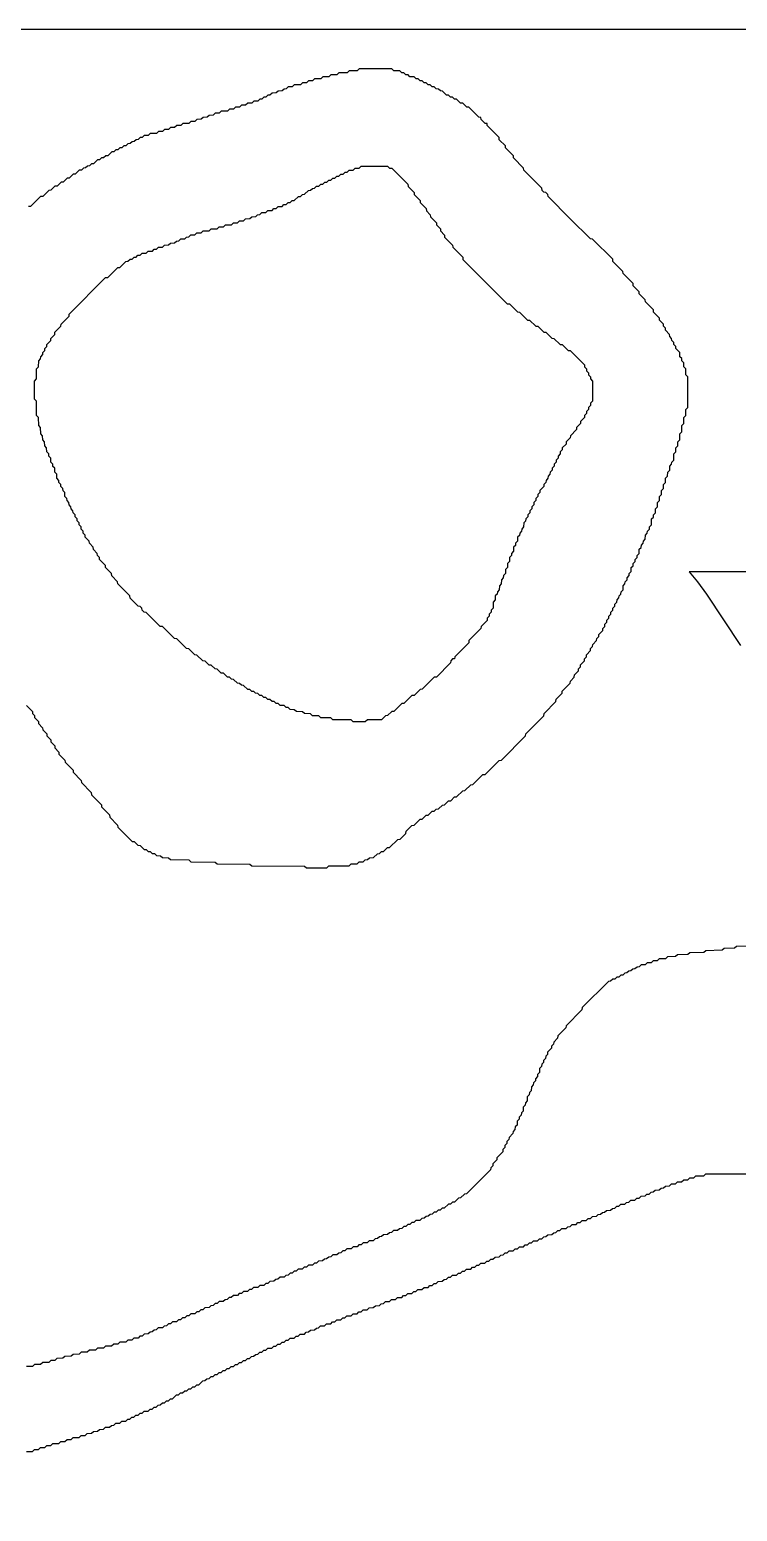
# Model space of a CAD drawing. Header units: millimetres. Extents: x 0 to 6416, y -3898 to 1268.
# Drawn here: x 3129.7 to 3304.1, y -445.4 to -80 of the extents above; entities that cross this region are included whole.
import ezdxf

# ---------------------------------------------------------------- set-up
doc = ezdxf.new("R2010")
doc.units = ezdxf.units.MM
for name, color, linetype in [('CUT_OUTER', 1, 'Continuous'), ('ENGRAVE_NEXT', 3, 'Continuous'), ('SHEET_EDGE', 7, 'Continuous')]:
    doc.layers.add(name, color=color, linetype=linetype)

msp = doc.modelspace()

# ---------------------------------------------------------------- linework, layer by layer
at = {"layer": 'CUT_OUTER'}
for points in [[(3128.9, -246.65), (3130.38, -248.15), (3130.4, -248.65), (3130.89, -249.15), (3130.9, -249.65), (3131.89, -250.65), (3131.9, -251.15), (3132.89, -252.15), (3132.93, -252.69), (3133.89, -253.65), (3133.9, -254.15), (3134.89, -255.15), (3134.91, -255.65), (3135.89, -256.65), (3135.91, -257.15), (3136.89, -258.15), (3136.91, -258.65), (3138.39, -260.15), (3138.41, -260.65), (3140.39, -262.65), (3140.4, -263.15), (3142.38, -265.15), (3142.43, -265.69), (3144.88, -268.15), (3144.93, -268.69), (3147.38, -271.15), (3147.4, -271.65), (3149.38, -273.65), (3149.43, -274.19), (3151.38, -276.15), (3151.43, -276.69), (3154.93, -280.19), (3155.43, -280.21), (3156.38, -281.15), (3156.93, -281.21), (3157.93, -282.19), (3158.43, -282.21), (3158.93, -282.69), (3159.43, -282.71), (3159.87, -283.15), (3160.43, -283.21), (3160.93, -283.69), (3161.93, -283.72), (3162.43, -284.19), (3163.93, -284.23), (3164.43, -284.69), (3168.93, -284.75), (3169.43, -285.2), (3175.43, -285.27), (3175.93, -285.71), (3183.93, -285.77), (3184.43, -286.21), (3197.43, -286.26), (3197.93, -286.7), (3197.93, -286.7), (3202.93, -286.69), (3203.43, -286.24), (3208.43, -286.19), (3208.93, -285.72), (3210.43, -285.69), (3210.93, -285.22), (3211.93, -285.19), (3212.43, -284.71), (3212.99, -284.65), (3213.43, -284.22), (3214.43, -284.19), (3215.43, -283.22), (3215.93, -283.19), (3216.43, -282.71), (3216.93, -282.69), (3217.93, -281.72), (3218.43, -281.69), (3220.43, -279.72), (3220.98, -279.65), (3222.43, -278.21), (3222.51, -277.65), (3223.93, -276.24), (3224.43, -276.2), (3225.93, -274.73), (3226.43, -274.7), (3227.43, -273.73), (3227.93, -273.7), (3228.93, -272.73), (3229.43, -272.7), (3229.93, -272.22), (3230.43, -272.19), (3231.43, -271.22), (3231.93, -271.19), (3232.93, -270.22), (3233.48, -270.15), (3234.43, -269.21), (3234.93, -269.19), (3236.43, -267.71), (3236.97, -267.65), (3238.43, -266.21), (3238.97, -266.15), (3241.43, -263.71), (3241.97, -263.65), (3245.43, -260.21), (3245.97, -260.15), (3251.93, -254.19), (3251.98, -253.65), (3256.43, -249.19), (3256.48, -248.65), (3259.43, -245.69), (3259.47, -245.15), (3260.95, -243.65), (3260.97, -243.15), (3262.95, -241.15), (3262.97, -240.65), (3263.93, -239.69), (3263.97, -239.15), (3264.95, -238.15), (3264.97, -237.65), (3265.45, -237.15), (3265.47, -236.65), (3266.45, -235.65), (3266.47, -235.15), (3266.95, -234.65), (3266.97, -234.15), (3267.95, -233.15), (3267.97, -232.65), (3268.45, -232.15), (3268.47, -231.65), (3269.45, -230.65), (3269.47, -230.15), (3269.95, -229.65), (3269.97, -229.15), (3270.95, -228.15), (3270.97, -227.65), (3271.45, -227.15), (3271.47, -226.65), (3271.95, -226.15), (3271.97, -225.65), (3272.45, -225.15), (3272.47, -224.65), (3272.95, -224.15), (3272.97, -223.65), (3273.45, -223.15), (3273.47, -222.65), (3273.95, -222.15), (3273.97, -221.65), (3274.45, -221.15), (3274.47, -220.65), (3274.95, -220.15), (3274.97, -219.65), (3275.43, -219.19), (3275.47, -218.65), (3275.95, -218.15), (3275.97, -217.15), (3276.43, -216.7), (3276.47, -216.15), (3276.95, -215.65), (3276.97, -215.15), (3277.45, -214.65), (3277.47, -214.15), (3277.95, -213.65), (3277.97, -212.65), (3278.43, -212.2), (3278.47, -211.65), (3278.95, -211.15), (3278.97, -210.65), (3279.45, -210.15), (3279.46, -209.65), (3279.95, -209.15), (3279.97, -208.15), (3280.43, -207.7), (3280.47, -207.15), (3280.95, -206.65), (3280.96, -206.15), (3281.45, -205.65), (3281.47, -204.65), (3281.93, -204.2), (3281.97, -203.65), (3282.45, -203.15), (3282.46, -202.65), (3282.95, -202.15), (3282.97, -200.65), (3283.43, -200.2), (3283.46, -199.65), (3283.95, -199.15), (3283.97, -198.15), (3284.45, -197.65), (3284.47, -196.65), (3284.95, -196.15), (3284.97, -195.15), (3285.45, -194.65), (3285.47, -193.65), (3285.95, -193.15), (3285.97, -192.15), (3286.45, -191.65), (3286.46, -190.65), (3286.95, -190.15), (3286.96, -189.15), (3287.45, -188.65), (3287.46, -187.65), (3287.93, -187.19), (3287.96, -186.65), (3288.44, -186.15), (3288.46, -184.65), (3288.95, -184.15), (3288.96, -183.15), (3289.45, -182.65), (3289.46, -181.65), (3289.94, -181.15), (3289.96, -179.65), (3290.44, -179.15), (3290.46, -177.65), (3290.94, -177.15), (3290.96, -175.65), (3291.44, -175.15), (3291.46, -173.65), (3291.94, -173.15), (3291.94, -165.65), (3291.45, -165.15), (3291.44, -163.65), (3290.95, -163.15), (3290.94, -162.15), (3290.45, -161.65), (3290.43, -161.13), (3289.95, -160.65), (3289.94, -159.65), (3288.96, -158.65), (3288.94, -158.15), (3288.45, -157.65), (3288.44, -157.15), (3287.95, -156.65), (3287.94, -156.15), (3287.45, -155.65), (3287.44, -155.15), (3286.46, -154.15), (3286.45, -153.65), (3285.95, -153.15), (3285.94, -152.65), (3284.96, -151.65), (3284.94, -151.15), (3283.46, -149.65), (3283.43, -149.13), (3281.46, -147.15), (3281.45, -146.65), (3279.96, -145.15), (3279.95, -144.65), (3278.46, -143.15), (3278.43, -142.63), (3275.96, -140.15), (3275.93, -139.63), (3273.46, -137.15), (3273.43, -136.63), (3268.45, -131.65), (3267.93, -131.62), (3262.96, -126.65), (3257.47, -121.15), (3257.45, -120.65), (3256.96, -120.15), (3256.43, -120.11), (3255.98, -119.65), (3255.93, -119.12), (3251.47, -114.65), (3251.43, -114.13), (3248.97, -111.65), (3248.95, -111.15), (3246.97, -109.15), (3246.95, -108.65), (3245.46, -107.15), (3245.43, -106.63), (3242.46, -103.65), (3242.43, -103.14), (3241.93, -103.12), (3240.96, -102.15), (3240.93, -101.64), (3240.43, -101.62), (3237.93, -99.14), (3237.43, -99.12), (3236.45, -98.15), (3235.93, -98.12), (3234.93, -97.14), (3234.43, -97.13), (3233.93, -96.64), (3233.43, -96.62), (3232.93, -96.13), (3232.43, -96.12), (3231.43, -95.14), (3230.93, -95.13), (3230.43, -94.64), (3229.93, -94.62), (3229.43, -94.14), (3228.93, -94.12), (3228.43, -93.64), (3227.93, -93.62), (3227.43, -93.14), (3226.93, -93.13), (3226.43, -92.64), (3225.93, -92.63), (3225.43, -92.14), (3224.93, -92.13), (3224.43, -91.64), (3223.43, -91.62), (3222.96, -91.15), (3222.43, -91.13), (3221.93, -90.64), (3221.43, -90.63), (3220.93, -90.14), (3219.43, -90.13), (3218.93, -89.64), (3210.93, -89.64), (3210.43, -90.13), (3208.43, -90.14), (3207.93, -90.63), (3205.93, -90.64), (3205.43, -91.13), (3203.93, -91.14), (3203.43, -91.63), (3201.93, -91.64), (3201.43, -92.13), (3199.93, -92.14), (3199.43, -92.63), (3198.43, -92.64), (3197.93, -93.13), (3196.93, -93.14), (3196.43, -93.62), (3194.93, -93.64), (3194.43, -94.13), (3193.43, -94.14), (3192.93, -94.63), (3192.4, -94.65), (3191.93, -95.12), (3190.93, -95.14), (3190.43, -95.62), (3189.43, -95.64), (3188.93, -96.13), (3188.43, -96.14), (3187.93, -96.63), (3187.43, -96.64), (3186.93, -97.12), (3186.39, -97.15), (3185.93, -97.62), (3184.93, -97.64), (3184.43, -98.12), (3183.43, -98.14), (3182.93, -98.62), (3181.93, -98.64), (3181.43, -99.12), (3180.43, -99.14), (3179.93, -99.62), (3178.93, -99.64), (3178.43, -100.12), (3176.93, -100.14), (3176.43, -100.62), (3175.43, -100.64), (3174.93, -101.12), (3173.93, -101.14), (3173.43, -101.62), (3172.43, -101.64), (3171.93, -102.12), (3170.93, -102.14), (3170.43, -102.62), (3169.43, -102.64), (3168.93, -103.12), (3167.43, -103.14), (3166.93, -103.62), (3165.93, -103.64), (3165.43, -104.12), (3164.43, -104.14), (3163.93, -104.62), (3162.93, -104.64), (3162.43, -105.12), (3161.43, -105.14), (3160.93, -105.62), (3159.43, -105.64), (3158.93, -106.12), (3157.93, -106.14), (3157.43, -106.63), (3156.93, -106.64), (3156.43, -107.12), (3155.93, -107.14), (3155.43, -107.62), (3154.93, -107.63), (3154.43, -108.12), (3153.93, -108.13), (3153.43, -108.62), (3152.93, -108.63), (3152.43, -109.12), (3151.93, -109.13), (3151.43, -109.62), (3150.93, -109.63), (3150.43, -110.12), (3149.93, -110.13), (3148.93, -111.11), (3148.43, -111.13), (3147.93, -111.62), (3147.43, -111.63), (3146.93, -112.12), (3146.43, -112.13), (3145.43, -113.11), (3144.93, -113.13), (3144.43, -113.61), (3143.93, -113.63), (3143.43, -114.12), (3142.93, -114.13), (3142.43, -114.62), (3141.93, -114.63), (3140.93, -115.61), (3140.43, -115.63), (3139.43, -116.61), (3138.93, -116.63), (3137.93, -117.61), (3137.43, -117.63), (3136.43, -118.61), (3135.93, -118.63), (3134.93, -119.61), (3134.39, -119.65), (3132.93, -121.11), (3132.39, -121.15), (3129.93, -123.61), (3129.39, -123.65)], [(3478.66, -213.7), (3292.24, -213.7), (3294.31, -216.2), (3296.49, -219.2), (3304.9, -231.88)], [(3306.4, -306), (3303.9, -306.11), (3303.4, -306.52), (3300.9, -306.62), (3300.4, -307.04), (3296.4, -307.14), (3295.9, -307.57), (3292.4, -307.65), (3291.9, -308.09), (3289.4, -308.15), (3288.9, -308.6), (3286.9, -308.66), (3286.4, -309.11), (3284.9, -309.16), (3284.4, -309.62), (3283.4, -309.66), (3282.9, -310.12), (3281.9, -310.16), (3281.4, -310.63), (3280.4, -310.66), (3279.9, -311.13), (3279.4, -311.16), (3278.9, -311.63), (3278.4, -311.66), (3277.9, -312.13), (3277.4, -312.16), (3276.9, -312.63), (3276.4, -312.66), (3275.9, -313.14), (3275.4, -313.16), (3274.9, -313.64), (3274.4, -313.66), (3273.9, -314.14), (3273.4, -314.16), (3272.9, -314.64), (3272.36, -314.7), (3265.9, -321.15), (3265.83, -321.7), (3261.9, -325.65), (3261.84, -326.2), (3259.9, -328.15), (3259.84, -328.7), (3258.87, -329.7), (3258.84, -330.2), (3258.36, -330.7), (3258.34, -331.2), (3257.37, -332.2), (3257.34, -332.7), (3256.9, -333.14), (3256.84, -333.7), (3256.36, -334.2), (3256.34, -334.7), (3255.9, -335.14), (3255.84, -335.7), (3255.37, -336.2), (3255.33, -337.2), (3254.9, -337.63), (3254.83, -338.2), (3254.36, -338.7), (3254.34, -339.2), (3253.86, -339.7), (3253.84, -340.2), (3253.36, -340.7), (3253.33, -341.7), (3252.9, -342.13), (3252.83, -342.7), (3252.36, -343.2), (3252.33, -344.2), (3251.9, -344.62), (3251.83, -345.2), (3251.36, -345.7), (3251.32, -346.7), (3250.9, -347.12), (3250.83, -347.7), (3250.36, -348.2), (3250.33, -348.7), (3249.86, -349.2), (3249.82, -350.2), (3249.4, -350.61), (3249.32, -351.2), (3248.85, -351.7), (3248.82, -352.2), (3247.86, -353.2), (3247.83, -353.7), (3247.35, -354.2), (3247.32, -354.7), (3246.85, -355.2), (3246.82, -355.7), (3246.35, -356.2), (3246.31, -356.7), (3244.85, -358.2), (3244.82, -358.7), (3243.85, -359.7), (3243.82, -360.2), (3243.35, -360.7), (3243.31, -361.2), (3237.4, -367.11), (3236.9, -367.15), (3235.9, -368.12), (3235.4, -368.15), (3234.4, -369.12), (3233.9, -369.15), (3233.4, -369.63), (3232.9, -369.66), (3231.9, -370.63), (3231.4, -370.66), (3230.9, -371.13), (3230.4, -371.16), (3229.9, -371.64), (3229.4, -371.66), (3228.9, -372.14), (3228.4, -372.16), (3227.9, -372.64), (3227.4, -372.66), (3226.9, -373.14), (3226.34, -373.2), (3225.9, -373.64), (3224.9, -373.67), (3224.4, -374.15), (3223.9, -374.17), (3223.4, -374.65), (3222.9, -374.67), (3222.4, -375.15), (3221.9, -375.17), (3221.4, -375.65), (3220.85, -375.7), (3220.4, -376.15), (3219.4, -376.17), (3218.9, -376.65), (3218.35, -376.7), (3217.9, -377.15), (3216.9, -377.17), (3216.4, -377.66), (3215.9, -377.67), (3215.4, -378.15), (3214.85, -378.2), (3214.4, -378.65), (3213.4, -378.67), (3212.9, -379.16), (3211.9, -379.18), (3211.4, -379.66), (3210.86, -379.7), (3210.4, -380.16), (3209.4, -380.18), (3208.9, -380.66), (3207.9, -380.68), (3207.4, -381.16), (3206.9, -381.18), (3206.4, -381.66), (3205.86, -381.7), (3205.4, -382.16), (3204.4, -382.18), (3203.9, -382.67), (3203.4, -382.68), (3202.9, -383.16), (3202.36, -383.2), (3201.9, -383.66), (3200.9, -383.68), (3200.4, -384.17), (3199.87, -384.2), (3199.4, -384.66), (3198.4, -384.68), (3197.9, -385.17), (3197.37, -385.2), (3196.9, -385.66), (3195.9, -385.68), (3195.4, -386.17), (3194.9, -386.18), (3194.4, -386.67), (3193.9, -386.68), (3193.4, -387.17), (3192.87, -387.2), (3192.4, -387.66), (3191.4, -387.68), (3190.9, -388.17), (3190.37, -388.2), (3189.9, -388.67), (3188.9, -388.68), (3188.4, -389.17), (3187.87, -389.2), (3187.4, -389.67), (3186.4, -389.68), (3185.9, -390.17), (3184.9, -390.18), (3184.4, -390.67), (3183.87, -390.7), (3183.4, -391.17), (3182.4, -391.18), (3181.9, -391.67), (3181.37, -391.7), (3180.9, -392.17), (3179.9, -392.18), (3179.4, -392.67), (3178.9, -392.68), (3178.4, -393.17), (3177.87, -393.2), (3177.4, -393.67), (3176.4, -393.68), (3175.9, -394.17), (3175.4, -394.18), (3174.9, -394.67), (3174.37, -394.7), (3173.9, -395.17), (3172.9, -395.18), (3172.4, -395.67), (3171.9, -395.68), (3171.4, -396.17), (3170.87, -396.2), (3170.4, -396.67), (3169.4, -396.68), (3168.9, -397.17), (3168.4, -397.18), (3167.9, -397.67), (3167.4, -397.68), (3166.9, -398.17), (3166.37, -398.2), (3165.9, -398.66), (3164.9, -398.68), (3164.4, -399.17), (3163.9, -399.18), (3163.4, -399.67), (3162.87, -399.7), (3162.4, -400.16), (3161.4, -400.18), (3160.9, -400.67), (3160.4, -400.68), (3159.9, -401.16), (3159.36, -401.2), (3158.9, -401.66), (3157.9, -401.68), (3157.4, -402.16), (3156.86, -402.2), (3156.4, -402.66), (3155.4, -402.68), (3154.9, -403.16), (3153.9, -403.18), (3153.4, -403.66), (3151.9, -403.68), (3151.4, -404.16), (3150.4, -404.18), (3149.9, -404.66), (3148.4, -404.68), (3147.9, -405.16), (3146.4, -405.18), (3145.9, -405.66), (3144.4, -405.68), (3143.9, -406.16), (3142.4, -406.18), (3141.9, -406.66), (3140.4, -406.68), (3139.9, -407.16), (3138.4, -407.18), (3137.9, -407.66), (3136.4, -407.68), (3135.9, -408.16), (3134.9, -408.18), (3134.4, -408.66), (3132.9, -408.68), (3132.4, -409.16), (3130.9, -409.18), (3130.4, -409.66), (3128.9, -409.68)]]:
    msp.add_lwpolyline(points, dxfattribs=at)
at = {"layer": 'ENGRAVE_NEXT'}
msp.add_lwpolyline([(3204.43, -250.18), (3203.93, -249.7), (3201.43, -249.68), (3200.93, -249.2), (3199.43, -249.18), (3198.93, -248.7), (3197.43, -248.68), (3196.93, -248.2), (3195.43, -248.18), (3194.93, -247.7), (3193.93, -247.68), (3193.43, -247.2), (3192.88, -247.15), (3192.43, -246.71), (3191.43, -246.68), (3190.93, -246.2), (3190.43, -246.18), (3189.93, -245.7), (3189.43, -245.69), (3188.93, -245.21), (3188.43, -245.19), (3187.93, -244.71), (3187.43, -244.69), (3186.93, -244.21), (3186.43, -244.19), (3185.93, -243.71), (3185.37, -243.65), (3184.93, -243.21), (3184.43, -243.19), (3183.93, -242.71), (3183.43, -242.69), (3182.43, -241.71), (3181.93, -241.69), (3181.43, -241.21), (3180.93, -241.19), (3179.93, -240.22), (3179.43, -240.19), (3178.93, -239.71), (3178.43, -239.69), (3177.43, -238.71), (3176.93, -238.69), (3175.93, -237.71), (3175.38, -237.65), (3174.43, -236.71), (3173.93, -236.69), (3172.93, -235.71), (3172.38, -235.65), (3170.93, -234.22), (3170.38, -234.15), (3168.93, -232.72), (3168.38, -232.65), (3165.93, -230.22), (3165.38, -230.15), (3162.43, -227.22), (3161.88, -227.15), (3158.43, -223.71), (3157.89, -223.65), (3157.39, -223.15), (3157.36, -222.65), (3156.93, -222.23), (3156.43, -222.19), (3154.43, -220.2), (3154.37, -219.65), (3151.43, -216.7), (3151.37, -216.15), (3149.93, -214.7), (3149.87, -214.15), (3148.4, -212.65), (3148.37, -212.15), (3146.93, -210.7), (3146.88, -210.15), (3146.39, -209.65), (3146.37, -209.15), (3145.43, -208.2), (3145.37, -207.65), (3144.4, -206.65), (3144.37, -206.15), (3143.4, -205.15), (3143.38, -204.65), (3142.9, -204.15), (3142.88, -203.65), (3142.4, -203.15), (3142.38, -202.65), (3141.9, -202.15), (3141.87, -201.65), (3141.4, -201.15), (3141.37, -200.65), (3140.89, -200.15), (3140.87, -199.65), (3140.4, -199.15), (3140.37, -198.65), (3139.9, -198.15), (3139.87, -197.65), (3139.4, -197.15), (3139.38, -196.65), (3138.9, -196.15), (3138.88, -195.65), (3138.4, -195.15), (3138.37, -194.15), (3137.93, -193.71), (3137.87, -193.15), (3137.4, -192.65), (3137.38, -192.15), (3136.9, -191.65), (3136.88, -191.15), (3136.4, -190.65), (3136.37, -189.65), (3135.9, -189.15), (3135.87, -188.15), (3135.43, -187.71), (3135.38, -187.15), (3134.9, -186.65), (3134.87, -185.65), (3134.43, -185.21), (3134.38, -184.65), (3133.9, -184.15), (3133.88, -183.15), (3133.4, -182.65), (3133.38, -181.65), (3132.9, -181.15), (3132.88, -180.15), (3132.41, -179.65), (3132.38, -178.15), (3131.91, -177.65), (3131.88, -175.65), (3131.41, -175.15), (3131.38, -171.65), (3130.91, -171.15), (3130.91, -166.65), (3131.39, -166.15), (3131.41, -163.65), (3131.89, -163.15), (3131.91, -161.65), (3132.4, -161.15), (3132.41, -160.65), (3132.9, -160.15), (3132.91, -159.65), (3133.39, -159.15), (3133.41, -158.65), (3133.9, -158.15), (3133.91, -157.65), (3134.89, -156.65), (3134.91, -156.15), (3135.89, -155.15), (3135.93, -154.63), (3137.39, -153.15), (3137.43, -152.63), (3139.39, -150.65), (3139.43, -150.13), (3148.4, -141.15), (3148.93, -141.12), (3151.4, -138.65), (3151.93, -138.62), (3153.43, -137.14), (3153.93, -137.12), (3154.43, -136.63), (3154.93, -136.62), (3155.43, -136.13), (3155.93, -136.12), (3156.39, -135.65), (3156.93, -135.62), (3157.43, -135.14), (3158.43, -135.12), (3158.93, -134.63), (3159.93, -134.61), (3160.39, -134.15), (3160.93, -134.12), (3161.43, -133.63), (3162.43, -133.61), (3162.93, -133.13), (3163.93, -133.11), (3164.43, -132.63), (3165.43, -132.61), (3165.88, -132.15), (3166.43, -132.12), (3166.93, -131.63), (3167.93, -131.61), (3168.38, -131.15), (3168.93, -131.12), (3169.43, -130.63), (3170.43, -130.61), (3170.93, -130.13), (3171.93, -130.11), (3172.43, -129.63), (3173.93, -129.61), (3174.43, -129.13), (3175.93, -129.11), (3176.43, -128.63), (3177.43, -128.61), (3177.93, -128.13), (3179.43, -128.11), (3179.93, -127.63), (3180.93, -127.61), (3181.43, -127.13), (3182.43, -127.11), (3182.93, -126.63), (3183.93, -126.61), (3184.43, -126.13), (3185.43, -126.11), (3185.88, -125.65), (3186.43, -125.61), (3186.93, -125.13), (3187.93, -125.11), (3188.43, -124.63), (3189.43, -124.6), (3189.88, -124.15), (3190.43, -124.11), (3190.93, -123.63), (3191.93, -123.6), (3192.38, -123.15), (3192.93, -123.11), (3193.43, -122.63), (3193.93, -122.61), (3194.43, -122.13), (3194.93, -122.11), (3195.93, -121.13), (3196.43, -121.11), (3196.93, -120.63), (3197.43, -120.61), (3198.43, -119.63), (3198.93, -119.62), (3199.39, -119.15), (3199.93, -119.12), (3200.43, -118.63), (3200.93, -118.62), (3201.43, -118.13), (3201.93, -118.12), (3202.43, -117.63), (3202.93, -117.62), (3203.43, -117.13), (3203.93, -117.12), (3204.43, -116.63), (3204.93, -116.62), (3205.43, -116.13), (3205.93, -116.12), (3206.43, -115.63), (3206.93, -115.62), (3207.43, -115.14), (3207.93, -115.13), (3208.43, -114.64), (3209.43, -114.63), (3209.93, -114.14), (3210.93, -114.13), (3211.43, -113.64), (3217.93, -113.64), (3218.43, -114.13), (3218.95, -114.15), (3222.93, -118.13), (3222.96, -118.65), (3224.43, -120.13), (3224.46, -120.65), (3225.93, -122.13), (3225.97, -122.65), (3227.45, -124.15), (3227.47, -124.65), (3228.45, -125.65), (3228.47, -126.15), (3229.95, -127.65), (3229.97, -128.15), (3230.95, -129.15), (3230.97, -129.65), (3231.96, -130.65), (3231.98, -131.15), (3233.93, -133.12), (3233.98, -133.65), (3236.43, -136.12), (3236.48, -136.65), (3236.97, -137.15), (3247.43, -147.61), (3247.93, -147.63), (3249.93, -149.61), (3250.46, -149.65), (3252.43, -151.61), (3252.93, -151.63), (3254.43, -153.11), (3254.93, -153.13), (3256.43, -154.61), (3256.93, -154.63), (3258.43, -156.12), (3258.93, -156.13), (3260.43, -157.62), (3260.93, -157.63), (3262.43, -159.12), (3262.93, -159.14), (3266.43, -162.64), (3266.45, -163.15), (3266.94, -163.65), (3266.95, -164.15), (3267.44, -164.65), (3267.45, -165.15), (3267.94, -165.65), (3267.95, -166.15), (3268.44, -166.65), (3268.44, -171.65), (3267.95, -172.15), (3267.94, -172.65), (3267.45, -173.15), (3267.44, -173.65), (3266.96, -174.15), (3266.95, -174.65), (3266.46, -175.15), (3266.45, -175.65), (3265.46, -176.65), (3265.45, -177.15), (3264.46, -178.15), (3264.45, -178.65), (3262.97, -180.15), (3262.95, -180.65), (3261.97, -181.65), (3261.93, -182.19), (3260.98, -183.15), (3260.96, -183.65), (3260.47, -184.15), (3260.46, -184.65), (3259.97, -185.15), (3259.96, -185.65), (3259.47, -186.15), (3259.46, -186.65), (3258.97, -187.15), (3258.95, -187.65), (3258.47, -188.15), (3258.45, -188.65), (3257.97, -189.15), (3257.95, -189.65), (3257.47, -190.15), (3257.45, -190.65), (3256.97, -191.15), (3256.95, -191.65), (3256.47, -192.15), (3256.45, -192.65), (3255.48, -193.65), (3255.46, -194.15), (3254.98, -194.65), (3254.96, -195.15), (3254.47, -195.65), (3254.46, -196.15), (3253.97, -196.65), (3253.96, -197.15), (3253.47, -197.65), (3253.46, -198.15), (3252.98, -198.65), (3252.96, -199.15), (3252.48, -199.65), (3252.46, -200.15), (3251.98, -200.65), (3251.93, -201.21), (3251.48, -201.65), (3251.45, -202.65), (3250.97, -203.15), (3250.96, -203.65), (3250.48, -204.15), (3250.43, -204.71), (3249.98, -205.15), (3249.95, -206.15), (3249.47, -206.65), (3249.43, -207.2), (3248.98, -207.65), (3248.95, -208.65), (3248.47, -209.15), (3248.43, -209.7), (3247.98, -210.15), (3247.95, -211.15), (3247.47, -211.65), (3247.45, -212.65), (3246.97, -213.15), (3246.95, -214.15), (3246.47, -214.65), (3246.43, -215.2), (3245.97, -215.65), (3245.95, -216.65), (3245.47, -217.15), (3245.45, -218.15), (3244.97, -218.65), (3244.93, -219.2), (3244.47, -219.65), (3244.45, -220.65), (3243.97, -221.15), (3243.95, -222.65), (3243.46, -223.15), (3243.45, -223.65), (3242.96, -224.15), (3242.95, -224.65), (3242.46, -225.15), (3242.43, -225.68), (3240.96, -227.15), (3240.93, -227.68), (3237.97, -230.65), (3237.93, -231.18), (3234.47, -234.65), (3234.45, -235.15), (3233.93, -235.2), (3233.48, -235.65), (3233.43, -236.18), (3229.96, -239.65), (3229.43, -239.7), (3226.46, -242.65), (3225.93, -242.69), (3224.43, -244.18), (3223.93, -244.2), (3221.96, -246.15), (3221.43, -246.19), (3219.45, -248.15), (3218.93, -248.19), (3217.93, -249.17), (3217.43, -249.19), (3216.43, -250.17), (3212.93, -250.19), (3212.43, -250.67), (3209.43, -250.67), (3208.93, -250.2), (3204.43, -250.18)], close=True, dxfattribs=at)
msp.add_lwpolyline([(3128.9, -430.68), (3130.4, -430.66), (3130.9, -430.18), (3131.9, -430.16), (3132.4, -429.68), (3133.4, -429.66), (3133.9, -429.18), (3134.9, -429.16), (3135.4, -428.68), (3136.9, -428.66), (3137.4, -428.18), (3138.4, -428.16), (3138.9, -427.68), (3139.9, -427.66), (3140.4, -427.18), (3141.9, -427.16), (3142.4, -426.68), (3143.4, -426.66), (3143.9, -426.18), (3144.9, -426.16), (3145.4, -425.68), (3146.4, -425.66), (3146.9, -425.18), (3147.9, -425.16), (3148.4, -424.68), (3149.4, -424.66), (3149.86, -424.2), (3150.4, -424.17), (3150.9, -423.68), (3151.9, -423.66), (3152.4, -423.18), (3153.4, -423.16), (3153.86, -422.7), (3154.4, -422.66), (3154.9, -422.18), (3155.4, -422.17), (3155.9, -421.68), (3156.4, -421.67), (3156.9, -421.18), (3157.4, -421.17), (3157.9, -420.68), (3158.9, -420.66), (3159.37, -420.2), (3159.9, -420.17), (3160.4, -419.68), (3160.9, -419.67), (3161.4, -419.18), (3161.9, -419.17), (3162.4, -418.68), (3162.9, -418.67), (3163.4, -418.18), (3163.9, -418.17), (3164.4, -417.68), (3164.9, -417.67), (3165.9, -416.68), (3166.4, -416.67), (3166.9, -416.18), (3167.4, -416.17), (3167.9, -415.68), (3168.4, -415.67), (3168.9, -415.18), (3169.4, -415.17), (3169.9, -414.68), (3170.4, -414.67), (3170.9, -414.18), (3171.4, -414.17), (3172.4, -413.18), (3172.9, -413.17), (3173.4, -412.68), (3173.9, -412.67), (3174.4, -412.18), (3174.9, -412.17), (3175.4, -411.68), (3175.9, -411.67), (3176.4, -411.18), (3176.9, -411.17), (3177.4, -410.68), (3177.9, -410.67), (3178.4, -410.18), (3178.9, -410.17), (3179.4, -409.68), (3179.9, -409.67), (3180.4, -409.18), (3180.9, -409.17), (3181.4, -408.68), (3181.9, -408.67), (3182.4, -408.18), (3182.9, -408.17), (3183.4, -407.68), (3183.9, -407.67), (3184.4, -407.18), (3184.9, -407.17), (3185.4, -406.68), (3185.9, -406.67), (3186.4, -406.18), (3186.9, -406.17), (3187.4, -405.68), (3187.9, -405.67), (3188.4, -405.18), (3189.4, -405.17), (3189.87, -404.7), (3190.4, -404.67), (3190.9, -404.18), (3191.4, -404.17), (3191.9, -403.68), (3192.4, -403.67), (3192.9, -403.18), (3193.4, -403.18), (3193.9, -402.68), (3194.9, -402.67), (3195.37, -402.2), (3195.9, -402.17), (3196.4, -401.68), (3197.4, -401.67), (3197.87, -401.2), (3198.4, -401.17), (3198.9, -400.68), (3199.9, -400.67), (3200.37, -400.2), (3200.9, -400.17), (3201.4, -399.68), (3202.4, -399.67), (3202.9, -399.18), (3203.9, -399.17), (3204.37, -398.7), (3204.9, -398.67), (3205.4, -398.18), (3206.4, -398.17), (3206.87, -397.7), (3207.4, -397.67), (3207.9, -397.18), (3208.9, -397.17), (3209.4, -396.68), (3210.4, -396.67), (3210.87, -396.2), (3211.4, -396.17), (3211.9, -395.68), (3212.9, -395.67), (3213.4, -395.18), (3214.4, -395.17), (3214.9, -394.68), (3215.9, -394.67), (3216.37, -394.2), (3216.9, -394.17), (3217.4, -393.68), (3218.4, -393.67), (3218.9, -393.18), (3219.9, -393.17), (3220.4, -392.68), (3221.4, -392.67), (3221.87, -392.2), (3222.4, -392.17), (3222.9, -391.68), (3223.9, -391.67), (3224.37, -391.2), (3224.9, -391.17), (3225.4, -390.68), (3226.4, -390.67), (3226.9, -390.18), (3227.9, -390.17), (3228.37, -389.7), (3228.9, -389.67), (3229.4, -389.18), (3229.9, -389.17), (3230.4, -388.68), (3231.4, -388.67), (3231.87, -388.2), (3232.4, -388.17), (3232.9, -387.68), (3233.4, -387.67), (3233.9, -387.18), (3234.9, -387.17), (3235.37, -386.7), (3235.9, -386.67), (3236.4, -386.18), (3236.9, -386.17), (3237.4, -385.68), (3238.4, -385.67), (3238.87, -385.2), (3239.4, -385.17), (3239.9, -384.68), (3240.4, -384.67), (3240.9, -384.18), (3241.9, -384.17), (3242.37, -383.7), (3242.9, -383.67), (3243.4, -383.18), (3243.9, -383.17), (3244.4, -382.68), (3245.4, -382.67), (3245.87, -382.2), (3246.4, -382.17), (3246.9, -381.68), (3247.4, -381.67), (3247.9, -381.18), (3248.9, -381.16), (3249.37, -380.7), (3249.9, -380.67), (3250.4, -380.18), (3251.4, -380.16), (3251.86, -379.7), (3252.4, -379.66), (3252.9, -379.18), (3253.4, -379.16), (3253.9, -378.68), (3254.9, -378.66), (3255.36, -378.2), (3255.9, -378.16), (3256.4, -377.68), (3256.9, -377.66), (3257.4, -377.18), (3258.4, -377.16), (3258.86, -376.7), (3259.4, -376.66), (3259.9, -376.17), (3260.4, -376.16), (3260.9, -375.68), (3261.9, -375.65), (3262.36, -375.2), (3262.9, -375.16), (3263.4, -374.67), (3264.4, -374.65), (3264.85, -374.2), (3265.4, -374.15), (3265.9, -373.67), (3266.9, -373.65), (3267.35, -373.2), (3267.9, -373.15), (3268.4, -372.67), (3269.4, -372.64), (3269.85, -372.2), (3270.4, -372.15), (3270.9, -371.67), (3271.4, -371.65), (3271.9, -371.17), (3272.9, -371.14), (3273.34, -370.7), (3273.9, -370.64), (3274.4, -370.17), (3274.9, -370.15), (3275.4, -369.67), (3276.4, -369.64), (3276.84, -369.2), (3277.4, -369.14), (3277.9, -368.67), (3278.9, -368.64), (3279.34, -368.2), (3279.9, -368.14), (3280.4, -367.67), (3281.4, -367.63), (3281.84, -367.2), (3282.4, -367.14), (3282.9, -366.66), (3283.4, -366.64), (3283.9, -366.17), (3284.9, -366.14), (3285.34, -365.7), (3285.9, -365.64), (3286.4, -365.17), (3287.4, -365.14), (3287.9, -364.67), (3288.9, -364.64), (3289.4, -364.16), (3290.4, -364.14), (3290.9, -363.66), (3291.9, -363.64), (3292.4, -363.17), (3293.4, -363.14), (3293.9, -362.67), (3295.9, -362.64), (3296.4, -362.17), (3310.9, -362.16)], dxfattribs=at)
at = {"layer": 'SHEET_EDGE'}
msp.add_lwpolyline([(2598.4, -1299.2), (3817.6, -1299.2), (3817.6, -80), (2598.4, -80)], close=True, dxfattribs=at)

doc.saveas('drawing.dxf')
